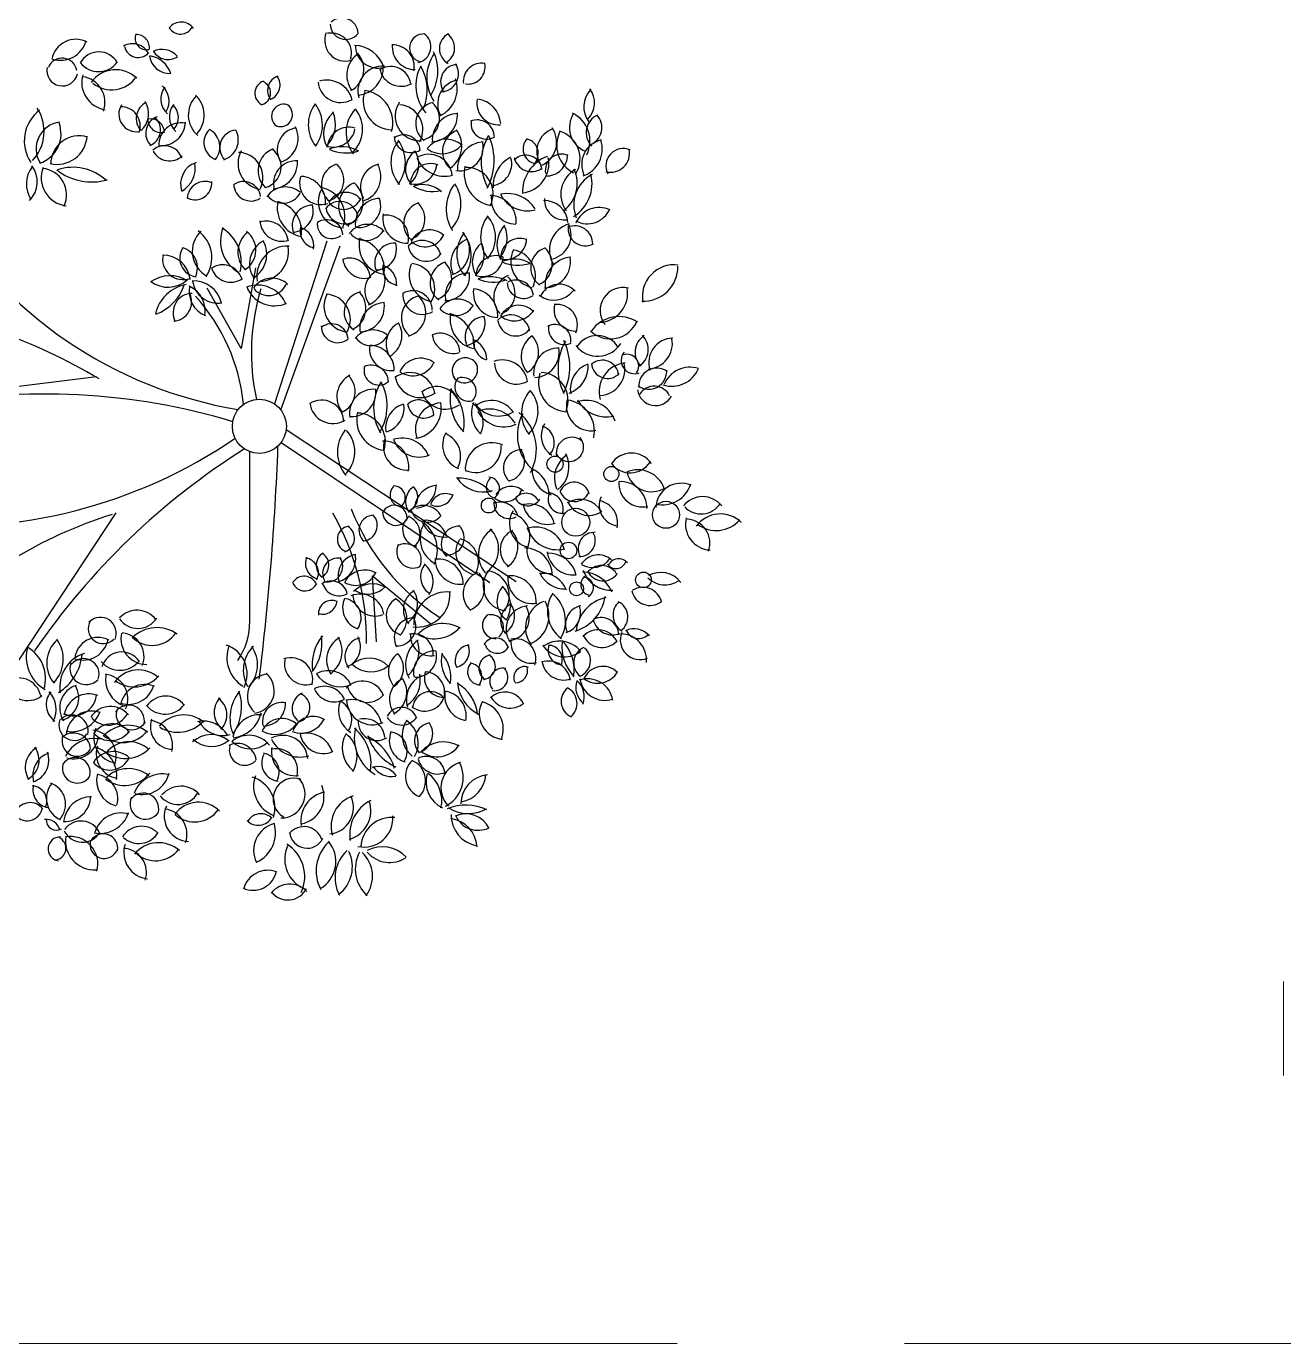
# Model space of a CAD drawing. Header units: inches. Extents: x 13 to 261, y -112 to -47.
# Drawn here: x 17.67 to 22.65, y -63.63 to -58.41 of the extents above; entities that cross this region are included whole.
import ezdxf

# ---------------------------------------------------------------- set-up
doc = ezdxf.new("R2010")
doc.units = ezdxf.units.IN
doc.header["$MEASUREMENT"] = 0
doc.linetypes.add('ACAD_ISO02W100', pattern=[15, 12, -3])
doc.layers.add('POY. LOSA', color=212, linetype='ACAD_ISO02W100', lineweight=13)
doc.layers.add('SIMBOLOGIA', color=10, linetype='Continuous', lineweight=18)

msp = doc.modelspace()

# ---------------------------------------------------------------- linework, layer by layer
for p, q in [((18.8646, -59.2629), (18.6571, -59.9069)), ((18.6827, -59.9311), (18.9175, -59.2815)), ((18.5813, -59.3689), (18.5252, -59.6881)), ((18.5252, -59.6881), (18.3899, -59.4495)), ((17.2549, -59.8857), (17.952, -59.7981)), ((19.6134, -60.6117), (18.7035, -60.0099)), ((18.6829, -60.0601), (19.51, -60.6143)), ((18.0285, -60.3386), (17.6418, -60.9236)), ((19.0612, -60.8482), (19.0446, -60.5875)), ((19.0446, -60.5875), (19.2763, -60.7774))]:
    msp.add_line(p, q)
for centre, radius in [((18.5973, -59.9957), 0.1071), ((19.7677, -60.1456), 0.032), ((19.9905, -60.1846), 0.0298), ((19.5054, -60.3092), 0.0294), ((19.8494, -60.3754), 0.0553), ((20.207, -60.346), 0.0535), ((19.8208, -60.4871), 0.0327), ((20.1177, -60.6038), 0.031), ((19.8527, -60.6391), 0.0278)]:
    msp.add_circle(centre, radius)
for centre, radius, start, end in [((18.2876, -58.4566), 0.061, 36.1413, 140.7996), ((18.9244, -58.4428), 0.0636, 3.5274, 133.1826), ((18.1497, -58.4604), 0.0446, 156.469, 283.2549), ((18.1092, -58.4973), 0.0527, 350.8782, 91.1917), ((18.2851, -58.3915), 0.052, 210.6555, 332.4807), ((18.9378, -58.4682), 0.082, 158.0733, 286.3724), ((18.8818, -58.5188), 0.08, 342.4573, 100.2657), ((18.9396, -58.4022), 0.0621, 181.189, 321.3336), ((19.248, -58.4984), 0.0559, 86.4378, 252.647), ((19.2126, -58.4938), 0.0635, 282.5158, 54.9114), ((19.3757, -58.5007), 0.0661, 117.2372, 242.4026), ((19.3033, -58.4975), 0.0668, 298.2256, 55.38), ((17.8706, -58.5602), 0.0964, 62.4294, 169.2823), ((17.8102, -58.4423), 0.1044, 252.4941, 344.3258), ((18.0956, -58.5516), 0.0704, 26.8719, 120.4867), ((18.1176, -58.4799), 0.056, 192.9724, 318.9968), ((18.2124, -58.5831), 0.0793, 41.3431, 116.5795), ((18.9694, -58.6162), 0.1281, 18.2633, 88.3325), ((19.067, -58.4882), 0.0898, 178.8752, 284.0254), ((19.1242, -58.5716), 0.0859, 348.2465, 92.1698), ((19.2132, -58.4939), 0.09, 173.142, 270.5826), ((17.8165, -58.5974), 0.059, 9.3444, 157.5355), ((17.9618, -58.598), 0.0842, 29.5018, 151.1846), ((17.9605, -58.5009), 0.091, 218.2394, 323.7561), ((18.2428, -58.5175), 0.0819, 188.8456, 271.9532), ((18.1496, -58.6308), 0.102, 18.0161, 82.0182), ((18.2356, -58.4763), 0.0676, 210.9884, 303.7095), ((19.0433, -58.6058), 0.1004, 122.1407, 216.8539), ((18.9159, -58.5826), 0.0946, 297.624, 42.9504), ((19.4283, -58.6153), 0.1684, 145.1643, 213.744), ((19.123, -58.589), 0.1807, 326.7996, 24.8739), ((17.817, -58.5875), 0.061, 168.6366, 347.9297), ((18.0042, -58.6334), 0.1104, 164.598, 260.8958), ((18.0285, -58.7045), 0.1202, 46.0708, 144.4397), ((19.0861, -58.6687), 0.0991, 86.1404, 195.6527), ((18.9794, -58.5771), 0.1081, 274.5739, 4.0148), ((19.1581, -58.5637), 0.0862, 191.1066, 300.0756), ((19.1175, -58.6506), 0.0793, 9.1421, 119.8127), ((19.3846, -58.6479), 0.1678, 152.2161, 219.7631), ((19.0659, -58.6657), 0.1954, 338.3493, 29.44), ((19.3843, -58.6325), 0.0697, 94.7092, 216.0033), ((19.3141, -58.6001), 0.0716, 272.9345, 33.5937), ((19.4757, -58.6299), 0.0713, 78.6134, 187.5201), ((19.4232, -58.5731), 0.0679, 261.2509, 12.0523), ((17.8839, -58.7131), 0.1021, 339.824, 82.0774), ((18.0123, -58.5473), 0.1168, 230.5239, 326.7536), ((18.2841, -58.7), 0.0772, 142.3248, 229.0631), ((18.1597, -58.7083), 0.0799, 329.1377, 48.5897), ((18.6301, -58.6774), 0.0509, 109.5309, 241.4282), ((18.5928, -58.6762), 0.0487, 287.5735, 69.176), ((18.6882, -58.6659), 0.0588, 107.6026, 220.0999), ((18.6191, -58.6451), 0.0602, 292.3819, 35.4776), ((18.9189, -58.6242), 0.0899, 185.7038, 298.9736), ((18.8635, -58.7288), 0.1037, 13.2827, 106.1842), ((19.3998, -58.7198), 0.0969, 104.416, 209.3602), ((19.2636, -58.6594), 0.117, 294.9141, 19.8317), ((19.831, -58.7157), 0.0929, 315.9846, 36.8916), ((18.067, -58.7576), 0.0916, 312.9061, 31.7303), ((18.4228, -58.7634), 0.1069, 134.8464, 229.6297), ((18.269, -58.7643), 0.1097, 318.2732, 46.4166), ((19.1227, -58.7073), 0.1146, 161.0223, 269.6067), ((18.9968, -58.7943), 0.1286, 344.4921, 82.3791), ((19.232, -58.7679), 0.0974, 145.27, 274.0231), ((19.5434, -58.7171), 0.0853, 169.5046, 275.7362), ((19.4495, -58.8036), 0.1031, 3.3647, 83.2177), ((19.9822, -58.7314), 0.1006, 136.787, 216.1605), ((17.8195, -58.866), 0.1529, 127.1382, 213.993), ((17.5754, -58.828), 0.1696, 317.0048, 32.6178), ((18.1101, -58.7604), 0.0693, 147.4108, 279.9701), ((18.0503, -58.8066), 0.0751, 339.6164, 92.5037), ((18.1798, -58.777), 0.0702, 115.6199, 222.927), ((18.3177, -58.7707), 0.0771, 140.1409, 228.1827), ((18.2068, -58.7733), 0.0698, 318.6683, 46.4411), ((18.6932, -58.7687), 0.048, 61.0123, 235.0803), ((18.6809, -58.7618), 0.0476, 250.1655, 52.9637), ((18.9278, -58.802), 0.137, 143.1668, 218.1473), ((18.7081, -58.8038), 0.1387, 323.2478, 37.6008), ((18.961, -58.8379), 0.1099, 131.3533, 209.0639), ((18.778, -58.8008), 0.1205, 315.03, 24.552), ((19.0776, -58.833), 0.1373, 137.4864, 218.0551), ((18.879, -58.8193), 0.127, 311.7198, 39.2637), ((19.1464, -58.821), 0.0981, 330.4309, 85.8902), ((19.3011, -58.7971), 0.0849, 100.4863, 232.7247), ((19.2247, -58.7783), 0.0856, 287.2458, 47.5237), ((19.273, -58.7617), 0.1086, 273.1622, 3.8465), ((19.3861, -58.8617), 0.1043, 91.7567, 183.7904), ((19.9265, -58.8128), 0.1019, 146.8994, 247.9052), ((19.784, -58.8665), 0.122, 333.6557, 64.5826), ((19.9674, -58.8337), 0.0767, 114.0369, 223.5095), ((19.8807, -58.8131), 0.0726, 290.6058, 44.0889), ((17.8202, -58.8973), 0.1067, 97.7672, 211.5276), ((17.6891, -58.8377), 0.123, 288.6913, 20.4286), ((18.2171, -58.8355), 0.0699, 110.972, 224.9135), ((18.2093, -58.7793), 0.0539, 176.0398, 283.2904), ((18.1655, -58.8347), 0.056, 7.9646, 98.6313), ((18.1406, -58.822), 0.0656, 290.3741, 47.8489), ((18.2871, -58.8823), 0.088, 78.4052, 182.5346), ((18.2091, -58.7891), 0.0952, 268.004, 358.114), ((18.7545, -58.9008), 0.0868, 97.6865, 214.8458), ((18.652, -58.8559), 0.0985, 287.4958, 27.9711), ((18.9506, -58.8966), 0.0847, 72.6951, 173.0341), ((19.4582, -58.8522), 0.0694, 359.593, 111.5841), ((19.4964, -58.7981), 0.0611, 170.7243, 298.2752), ((19.6728, -58.8709), 0.1011, 295.6502, 34.4069), ((17.7963, -58.8402), 0.119, 256.7536, 356.602), ((17.8834, -58.958), 0.112, 72.7436, 180.3623), ((18.4489, -58.8725), 0.0713, 131.9928, 249.1324), ((18.3634, -58.89), 0.0777, 319.063, 62.0622), ((18.5112, -58.8933), 0.0707, 96.1195, 222.5827), ((18.4318, -58.8624), 0.082, 287.0681, 28.782), ((18.8901, -58.8036), 0.0868, 255.4986, 349.8199), ((19.2518, -58.95), 0.1338, 140.9193, 221.4775), ((19.1978, -58.845), 0.0676, 183.5626, 302.7028), ((19.1684, -58.9075), 0.0653, 2.9178, 123.8755), ((19.0238, -58.9506), 0.1512, 324.4408, 35.5814), ((19.3362, -58.9515), 0.0922, 46.7937, 143.529), ((19.411, -58.9082), 0.0889, 109.9653, 226.4514), ((19.2926, -58.8862), 0.106, 304.7844, 37.3129), ((19.6769, -58.9501), 0.2018, 148.6322, 209.7893), ((19.2976, -58.9436), 0.2291, 331.4877, 24.3363), ((19.7001, -58.8976), 0.0591, 136.2408, 260.673), ((19.6417, -58.9156), 0.0595, 321.0246, 73.2835), ((19.788, -58.9072), 0.0928, 107.4388, 214.9889), ((19.897, -58.8831), 0.1229, 153.2942, 242.9286), ((19.7529, -58.9363), 0.1137, 329.3253, 72.4601), ((19.9729, -58.9594), 0.0998, 102.0648, 206.291), ((19.8425, -58.898), 0.1123, 288.8572, 18.5699), ((18.2224, -58.9557), 0.0707, 18.0034, 130.9659), ((18.2415, -58.8718), 0.0734, 207.89, 312.7599), ((18.6162, -58.9554), 0.1035, 151.3267, 261.3076), ((18.5109, -59.0115), 0.1003, 334.7073, 87.7262), ((18.6832, -58.9839), 0.0914, 109.7411, 227.8481), ((18.5985, -58.9685), 0.0849, 285.7999, 54.5556), ((18.9243, -59.0231), 0.1341, 60.3008, 112.0213), ((18.9409, -58.7443), 0.1693, 247.0811, 285.9701), ((19.2635, -58.9792), 0.0878, 124.2551, 223.5034), ((19.1235, -58.9579), 0.1048, 310.4717, 29.3196), ((19.2678, -59.0125), 0.0934, 5.9798, 119.2654), ((19.3214, -58.8147), 0.1021, 234.5114, 318.4863), ((19.3903, -58.891), 0.0933, 260.7819, 11.574), ((19.4903, -58.9791), 0.1094, 94.0593, 182.8527), ((19.7935, -58.983), 0.0645, 66.3584, 190.7489), ((19.7322, -58.9195), 0.0855, 268.1515, 359.8351), ((20.0375, -58.9649), 0.0686, 66.7824, 207.2143), ((19.987, -58.9146), 0.0756, 256.1777, 11.7352), ((17.7908, -59.0367), 0.1158, 143.9488, 211.9392), ((17.6157, -59.0279), 0.1027, 314.1422, 37.9823), ((17.8448, -59.0122), 0.1111, 158.1517, 263.6957), ((17.8591, -59.1646), 0.1941, 47.3176, 108.3125), ((18.3772, -59.0378), 0.0919, 109.4083, 197.516), ((18.2354, -58.972), 0.1083, 300.4458, 9.8712), ((18.6438, -58.9513), 0.1044, 274.0894, 5.2467), ((18.742, -59.0336), 0.0886, 84.8159, 197.9416), ((18.9266, -59.0388), 0.0839, 107.3383, 232.6462), ((18.8463, -59.0221), 0.0853, 286.5985, 48.1661), ((19.0892, -59.0478), 0.0917, 103.0679, 209.6603), ((18.9776, -59.0077), 0.1008, 287.466, 28.4829), ((19.2135, -58.951), 0.0865, 254.3703, 354.5929), ((19.2759, -59.0368), 0.0808, 68.5357, 180.8504), ((19.3302, -58.8862), 0.1196, 203.3024, 285.2577), ((19.5362, -58.995), 0.1284, 166.904, 260.4566), ((19.4186, -59.0749), 0.1038, 333.6168, 94.27), ((19.5089, -58.9567), 0.0873, 277.5956, 15.1078), ((19.6502, -59.0444), 0.1277, 117.3405, 183.2729), ((19.6748, -58.917), 0.0705, 192.4183, 303.9002), ((19.6522, -58.9865), 0.064, 6.2156, 135.8194), ((19.6262, -58.9557), 0.1169, 276.0488, 11.6433), ((19.7904, -59.0691), 0.1516, 110.7401, 181.9111), ((17.7296, -59.0791), 0.1044, 334.6215, 84.6234), ((17.935, -58.7998), 0.2287, 232.3049, 285.5468), ((18.841, -59.0336), 0.0846, 161.8968, 288.9219), ((18.7561, -59.1095), 0.1034, 354.2646, 86.67), ((19.903, -59.0775), 0.1126, 118.961, 215.4766), ((19.7181, -59.0333), 0.1372, 308.3342, 23.7444), ((19.7626, -59.0357), 0.1515, 301.282, 14.3097), ((19.9776, -59.1194), 0.136, 117.8002, 201.8064), ((18.3815, -59.0957), 0.0695, 66.6933, 178.1402), ((18.3421, -59.0327), 0.0665, 245.4418, 4.7126), ((18.5632, -59.0365), 0.0676, 180.3713, 303.1007), ((18.5346, -59.0952), 0.0683, 8.0847, 123.7542), ((18.7003, -59.1371), 0.0888, 48.2384, 145.6688), ((18.6911, -59.0334), 0.0788, 218.7032, 329.5068), ((18.9339, -59.1069), 0.1034, 150.1457, 267.0933), ((18.8203, -59.1647), 0.1158, 337.1738, 79.1873), ((18.9395, -59.1451), 0.0755, 37.9453, 153.709), ((19.0097, -59.1236), 0.0988, 111.6895, 233.4402), ((18.9091, -59.1081), 0.0986, 293.6268, 49.2684), ((19.2814, -58.9197), 0.1464, 239.0034, 283.5695), ((19.244, -59.1493), 0.1103, 48.1441, 108.4044), ((19.5016, -59.1348), 0.1645, 145.0266, 211.5687), ((19.2472, -59.1158), 0.148, 318.5688, 32.8773), ((19.657, -59.0266), 0.1164, 205.5085, 285.7306), ((19.5803, -59.2016), 0.1272, 31.369, 102.4603), ((18.786, -58.2657), 1.6857, 210.3887, 260.6902), ((18.7824, -59.1311), 0.1146, 167.121, 259.9162), ((18.6415, -59.2262), 0.1231, 351.4132, 76.612), ((18.808, -59.2008), 0.0808, 89.729, 202.2186), ((18.7261, -59.1423), 0.0846, 273.7635, 16.3262), ((18.9168, -59.1757), 0.0705, 12.1432, 144.9232), ((18.9304, -59.0601), 0.0768, 221.9959, 334.6411), ((19.077, -59.1934), 0.1, 92.3482, 187.3397), ((18.9922, -59.1233), 0.0854, 261.0081, 20.8792), ((19.2547, -59.193), 0.0862, 108.0827, 226.4622), ((19.1664, -59.1752), 0.0863, 290.2434, 48.9666), ((19.5093, -59.1868), 0.1049, 356.2296, 89.0783), ((19.6147, -59.0961), 0.0994, 171.3124, 268.7826), ((19.7268, -59.1938), 0.0914, 3.052, 92.8026), ((19.8053, -59.0992), 0.0797, 176.3567, 279.12), ((19.9417, -59.2282), 0.0987, 64.1103, 158.534), ((18.8629, -59.2433), 0.0653, 5.0606, 123.4832), ((18.9354, -59.1191), 0.0755, 190.1914, 310.798), ((19.1834, -59.1736), 0.0977, 168.9294, 271.7451), ((19.0975, -59.2501), 0.0902, 345.7961, 96.8259), ((19.6128, -59.2468), 0.1397, 143.0555, 218.0137), ((19.4044, -59.2476), 0.1277, 320.4939, 41.903), ((19.8956, -59.0968), 0.0972, 242.0609, 335.9841), ((18.443, -59.3034), 0.1114, 134.2023, 240.9079), ((18.2775, -59.3283), 0.1315, 325.5424, 53.5835), ((18.5869, -59.2624), 0.1436, 158.5205, 239.6702), ((18.3696, -59.3452), 0.156, 345.3489, 59.2238), ((18.6106, -59.3067), 0.0985, 126.4505, 226.5185), ((18.4925, -59.298), 0.091, 303.1156, 53.3075), ((18.6229, -59.2722), 0.0889, 8.2269, 106.062), ((18.6851, -59.1771), 0.0861, 183.1685, 289.5029), ((18.8241, -59.224), 0.0656, 159.7844, 260.26), ((18.7355, -59.2818), 0.077, 350.4321, 71.1351), ((18.8837, -59.1953), 0.0576, 172.0557, 308.4187), ((19.0255, -59.2859), 0.0897, 42.7801, 143.9957), ((19.0183, -59.1795), 0.0809, 221.5493, 328.0614), ((19.2709, -59.2994), 0.0812, 46.4234, 153.0099), ((19.5129, -59.3139), 0.134, 141.3419, 219.6544), ((19.2951, -59.3189), 0.1407, 324.6868, 40.3271), ((19.6557, -59.2779), 0.1179, 138.4194, 207.0068), ((19.4629, -59.2506), 0.1153, 317.3896, 24.4345), ((19.8536, -59.2984), 0.1083, 106.1443, 212.8161), ((19.7337, -59.2382), 0.0975, 284.1143, 24.5221), ((19.8453, -59.2738), 0.0716, 359.1242, 112.7246), ((19.8872, -59.2133), 0.0679, 171.0971, 298.5951), ((18.6596, -59.3522), 0.1014, 116.9344, 215.3576), ((18.5167, -59.3147), 0.1097, 300.6379, 28.7701), ((18.706, -59.4017), 0.1188, 85.8185, 189.4713), ((18.5921, -59.3023), 0.1209, 273.1272, 8.1318), ((18.9687, -59.3749), 0.1235, 349.3675, 79.9035), ((19.1079, -59.279), 0.1163, 165.2561, 263.7858), ((19.1327, -59.3494), 0.079, 87.24, 201.3795), ((19.0591, -59.2956), 0.081, 269.8961, 19.694), ((19.2577, -59.271), 0.0716, 188.048, 326.0958), ((19.2415, -59.3365), 0.0768, 15.4446, 134.4948), ((19.253, -59.2033), 0.0821, 227.8752, 332.9552), ((19.4591, -59.3518), 0.1041, 111.1968, 203.9627), ((19.3263, -59.2984), 0.1031, 290.0985, 24.8524), ((19.538, -59.3458), 0.0978, 128.3368, 211.009), ((19.3697, -59.3171), 0.1169, 314.5014, 23.7745), ((19.5708, -59.2509), 0.0843, 255.1501, 357.1344), ((19.6299, -59.3292), 0.0775, 70.9812, 183.2496), ((18.2173, -59.4244), 0.1058, 5.4256, 91.8286), ((18.2947, -59.3345), 0.0805, 167.3086, 291.5999), ((18.3578, -59.3294), 0.0759, 146.6311, 261.6799), ((18.2691, -59.3687), 0.0831, 334.8461, 72.6627), ((18.9539, -59.4123), 0.0822, 5.7315, 109.8152), ((19.0135, -59.3234), 0.0866, 187.5569, 287.7632), ((19.5346, -59.3992), 0.0794, 69.3536, 178.8755), ((19.4794, -59.3192), 0.0835, 253.3042, 355.5556), ((19.6077, -59.4607), 0.1266, 60.1991, 112.6861), ((19.6979, -59.3428), 0.1055, 154.5099, 258.7999), ((19.5844, -59.4008), 0.1055, 336.2186, 80.5451), ((19.7551, -59.3688), 0.0838, 108.6417, 234.6191), ((19.6691, -59.3543), 0.0872, 293.3541, 47.2243), ((19.7264, -59.3448), 0.1024, 269.5723, 9.903), ((19.8371, -59.4356), 0.109, 93.5321, 191.6181), ((18.4839, -59.3462), 0.0795, 194.9549, 306.0346), ((18.4522, -59.4353), 0.0791, 17.8697, 124.3204), ((19.1026, -59.4591), 0.088, 104.5901, 219.2239), ((18.9888, -59.4167), 0.1059, 292.1395, 23.3275), ((19.1507, -59.3721), 0.0649, 165.1836, 263.3061), ((19.0644, -59.4322), 0.0763, 354.5612, 73.4953), ((19.2961, -59.3959), 0.1064, 156.8361, 261.2662), ((19.1911, -59.4514), 0.1004, 329.5699, 84.7609), ((19.3571, -59.4274), 0.0844, 106.188, 233.7933), ((19.2702, -59.4104), 0.0884, 292.6547, 48.099), ((19.3299, -59.3987), 0.0997, 271.1758, 5.3516), ((19.4227, -59.4796), 0.0899, 85.3178, 194.3165), ((19.6212, -59.182), 0.1756, 249.3515, 285.309), ((20.1158, -59.3624), 0.1384, 268.1564, 0.1144), ((20.239, -59.4822), 0.126, 82.7119, 190.3286), ((18.2432, -59.5293), 0.1298, 57.4765, 126.0587), ((18.2358, -59.3334), 0.1119, 232.8046, 311.6383), ((18.3347, -59.5841), 0.1523, 100.1347, 167.3648), ((18.1174, -59.3712), 0.1942, 291.2715, 341.252), ((18.4222, -59.4614), 0.1033, 168.6878, 248.0661), ((18.2749, -59.5399), 0.1081, 350.1435, 65.7292), ((18.3372, -59.5329), 0.1126, 12.8214, 92.8867), ((18.4326, -59.4079), 0.1003, 187.4794, 279.563), ((18.5907, -59.5578), 0.121, 21.3633, 111.3955), ((18.6478, -59.4997), 0.0902, 46.0401, 144.602), ((18.6338, -59.4006), 0.0775, 220.2339, 335.7081), ((19.5219, -59.2857), 0.1396, 244.6383, 291.301), ((19.511, -59.5536), 0.1496, 63.3882, 108.4325), ((19.6193, -59.4858), 0.0945, 113.6426, 221.6303), ((19.52, -59.469), 0.0892, 293.413, 47.3407), ((19.6433, -59.4236), 0.0658, 183.7676, 304.3476), ((19.6132, -59.486), 0.0692, 8.2451, 118.304), ((19.7851, -59.5157), 0.0826, 41.6011, 155.0358), ((18.3317, -59.5454), 0.076, 90.7927, 207.3547), ((18.2521, -59.5029), 0.077, 274.8075, 24.6621), ((17.7827, -59.9862), 0.7559, 5.8795, 42.0297), ((18.6567, -59.4019), 0.117, 200.3749, 294.0243), ((19.4257, -59.7035), 0.8603, 162.989, 192.4996), ((18.9544, -59.5209), 0.1015, 150.9837, 265.3657), ((18.8575, -59.5727), 0.0998, 330.7345, 87.4892), ((19.0148, -59.5437), 0.0821, 101.9019, 239.0196), ((18.9273, -59.5289), 0.0919, 295.8527, 44.1318), ((19.2506, -59.5679), 0.0914, 104.1866, 228.6667), ((19.2427, -59.4752), 0.0776, 174.3138, 302.0024), ((19.2051, -59.5353), 0.0763, 359.7006, 120.967), ((19.1606, -59.5472), 0.0951, 286.3073, 46.139), ((19.3822, -59.5755), 0.0835, 43.3133, 147.8016), ((19.5423, -59.4668), 0.0983, 172.3761, 269.0239), ((19.4364, -59.5557), 0.1041, 354.3726, 85), ((19.7632, -59.3981), 0.098, 233.5143, 321.8196), ((19.9385, -59.4681), 0.1167, 273.1253, 9.2032), ((20.0369, -59.5372), 0.0909, 76.3854, 217.628), ((16.8493, -61.6675), 2.1672, 59.0723, 82.766), ((19.0969, -59.6086), 0.1024, 92.4759, 186.4587), ((18.9913, -59.5216), 0.1008, 272.8664, 7.2823), ((19.373, -59.4752), 0.0821, 223.3475, 328.3979), ((19.6234, -59.597), 0.0804, 42.5412, 152.7142), ((19.6072, -59.4888), 0.0896, 232.6306, 328.1246), ((19.8497, -59.5328), 0.0861, 168.168, 269.9038), ((19.7746, -59.5947), 0.0817, 338.1702, 97.7648), ((18.9072, -59.5998), 0.0649, 178.3658, 308.0585), ((18.883, -59.6562), 0.0661, 4.16, 127.0167), ((19.1921, -59.6693), 0.0932, 118.428, 214.5123), ((19.0684, -59.6362), 0.0934, 299.5907, 32.0945), ((19.3127, -59.68), 0.136, 357.1185, 73.8219), ((19.4693, -59.5737), 0.1168, 168.4911, 258.282), ((19.4944, -59.6433), 0.0829, 94.5307, 200.4216), ((19.4005, -59.5868), 0.0901, 278.6376, 15.2221), ((19.5928, -59.6301), 0.0754, 9.8527, 134.5364), ((19.6117, -59.5674), 0.0708, 188.3737, 321.3763), ((19.7673, -59.6556), 0.0629, 352.6773, 118.4101), ((19.8053, -59.6088), 0.0635, 168.6598, 294.5994), ((19.9867, -59.5355), 0.1141, 226.1384, 337.1251), ((20.0212, -59.6965), 0.1349, 56.5311, 144.8417), ((19.0463, -59.7048), 0.0905, 48.6991, 140.9543), ((19.0387, -59.6044), 0.0723, 215.5105, 336.0494), ((19.3649, -59.6232), 0.0839, 186.9514, 286.6728), ((19.3132, -59.7055), 0.078, 3.3831, 113.7849), ((19.7318, -59.7188), 0.098, 123.8218, 219.9171), ((19.6084, -59.7028), 0.0943, 301.4518, 43.8262), ((19.935, -59.7328), 0.0963, 30.9292, 147.1275), ((20.1606, -59.7019), 0.0764, 121.5661, 227.0178), ((20.0603, -59.6919), 0.0763, 300.4813, 46.6888), ((20.1289, -59.6666), 0.1031, 274.3712, 9.834), ((20.2341, -59.7426), 0.0955, 90.4658, 198.65), ((19.1199, -59.6883), 0.0868, 171.9973, 277.2859), ((19.034, -59.7722), 0.0967, 359.5637, 90.1119), ((19.4113, -59.7327), 0.0863, 1.0868, 68.6478), ((19.5235, -59.6579), 0.0802, 175.9919, 249.5025), ((19.7804, -59.7836), 0.0976, 87.9768, 187.9214), ((19.6822, -59.701), 0.102, 273.1593, 8.8347), ((19.9956, -59.7675), 0.2163, 149.849, 206.8858), ((19.5914, -59.7602), 0.2347, 334.7077, 26.1742), ((19.936, -59.6094), 0.1088, 218.0195, 327.5867), ((20.0822, -59.7346), 0.0529, 141.739, 291.1112), ((19.0393, -59.8232), 0.0694, 3.0322, 114.2591), ((19.2355, -59.8165), 0.0903, 52.6433, 155.6152), ((19.205, -59.7041), 0.0918, 235.7894, 335.1882), ((19.4124, -59.7761), 0.0517, 25.5646, 213.555), ((19.4093, -59.7718), 0.052, 212.3128, 23.7165), ((19.5599, -59.8327), 0.0997, 8.724, 110.0005), ((19.6156, -59.7407), 0.0881, 183.5945, 300.235), ((19.7874, -59.7581), 0.1116, 288.5528, 4.5355), ((19.9339, -59.8488), 0.1059, 110.3399, 190.2429), ((19.9754, -59.7434), 0.0631, 183.548, 317.1806), ((19.9552, -59.7984), 0.0645, 4.9262, 129.4797), ((20.056, -59.859), 0.1144, 95.3116, 195.6615), ((19.9391, -59.7696), 0.1048, 274.1726, 14.8437), ((20.0525, -59.7572), 0.0464, 324.6859, 108.6548), ((18.999, -59.8786), 0.0951, 116.998, 220.48), ((18.8868, -59.8586), 0.0897, 295.2528, 44.735), ((19.0706, -59.7732), 0.0592, 164.243, 309.7549), ((19.1935, -59.8831), 0.1, 11.776, 126.8744), ((19.2344, -59.7806), 0.1017, 191.7161, 305.7931), ((19.4274, -59.8397), 0.0564, 139.7758, 283.1175), ((19.4, -59.8577), 0.0553, 316.946, 107.8448), ((19.8176, -59.8224), 0.1159, 161.1784, 270.2401), ((19.7089, -59.8932), 0.1104, 337.955, 88.2694), ((20.1387, -59.7781), 0.071, 233.2618, 4.1918), ((20.1699, -59.8364), 0.0712, 53.8635, 184.876), ((20.2301, -59.723), 0.1142, 251.8213, 337.3582), ((20.3016, -59.8721), 0.1105, 72.0866, 158.0846), ((19.0492, -59.9441), 0.0953, 83.8034, 189.7253), ((18.9643, -59.862), 0.0944, 267.1208, 7.561), ((19.2428, -59.9233), 0.1933, 148.2293, 210.6166), ((18.9033, -59.9158), 0.1997, 328.9299, 28.9454), ((19.3334, -59.8311), 0.0968, 195.223, 305.1677), ((19.2993, -59.9327), 0.0941, 17.4022, 128.1755), ((19.5397, -59.8859), 0.1879, 167.7331, 224.2852), ((19.221, -59.9793), 0.1869, 348.5677, 44.684), ((19.7671, -59.9434), 0.1324, 137.5083, 219.7017), ((19.5732, -59.9369), 0.1271, 315.6485, 40.7717), ((20.1653, -59.8414), 0.0721, 187.6581, 332.0843), ((20.1602, -59.9052), 0.0682, 26.5083, 147.493), ((17.7527, -62.424), 2.5559, 73.1827, 101.0776), ((18.8433, -59.9792), 0.0873, 1.1471, 122.429), ((18.8886, -59.8922), 0.0923, 187.2577, 301.4733), ((19.1931, -60.0009), 0.0963, 105.5558, 189.6124), ((19.0701, -59.9231), 0.0999, 287.8599, 7.845), ((19.2484, -59.8984), 0.065, 187.8311, 307.6753), ((19.2269, -59.9517), 0.0606, 0.9152, 133.7585), ((19.32, -60.0084), 0.1051, 92.661, 199.36), ((19.1979, -59.9253), 0.1192, 278.3059, 10.6181), ((19.5461, -59.9433), 0.1096, 157.9256, 228.112), ((19.3917, -59.9822), 0.0915, 331.6016, 57.4651), ((19.5443, -59.8437), 0.1114, 213.4738, 302.7733), ((19.5161, -59.997), 0.1036, 33.4114, 126.1392), ((19.9107, -59.9151), 0.0982, 165.2452, 280.8113), ((19.7997, -60.0146), 0.124, 347.694, 82.4757), ((19.8902, -60.0151), 0.1219, 19.0465, 106.9649), ((19.9714, -59.8275), 0.1315, 209.3591, 282.9908), ((19.1041, -59.9695), 0.1218, 165.8084, 263.7047), ((18.9817, -60.0573), 0.1143, 342.6836, 88.3907), ((19.5084, -60.0467), 0.1195, 32.1427, 112.6494), ((19.565, -59.8803), 0.1175, 209.3844, 294.3465), ((19.8028, -60.0312), 0.1843, 152.3561, 228.9521), ((19.5051, -60.0873), 0.1886, 331.2159, 50.5889), ((19.0503, -60.0982), 0.144, 141.9575, 219.5008), ((18.8513, -60.0964), 0.124, 312.3624, 42.9865), ((19.804, -60.0328), 0.0912, 149.4649, 237.0435), ((19.6959, -60.0609), 0.0688, 315.479, 71.8146), ((17.3724, -58.3911), 2.0009, 264.2549, 304.3429), ((19.0889, -60.1542), 0.0998, 348.7058, 92.2133), ((19.1804, -60.0764), 0.0924, 162.4743, 276.4571), ((19.1629, -60.154), 0.1117, 22.8087, 108.8949), ((19.2285, -60.0097), 0.1075, 201.4164, 293.3583), ((19.4234, -60.0697), 0.1007, 151.7253, 248.1106), ((19.2972, -60.1141), 0.0965, 330.1451, 66.2369), ((19.517, -60.1654), 0.1047, 65.4039, 184.3961), ((19.8344, -60.1009), 0.0618, 53.2187, 191.0606), ((19.8231, -60.0774), 0.0576, 208.7195, 41.0805), ((20.0678, -62.5083), 2.8656, 122.2619, 145.4796), ((-123.2458, -60.4746), 141.8058, 359.881826, 0.152975), ((7.9807, -59.6798), 10.6975, 352.93227, 357.87062), ((19.4538, -60.0777), 0.1008, 246.5105, 3.7517), ((19.6344, -60.1599), 0.0711, 87.9021, 229.1162), ((19.5684, -60.1343), 0.0788, 285.0729, 36.0171), ((19.8778, -60.2018), 0.1127, 124.6816, 201.7568), ((19.7117, -60.157), 0.1112, 305.92, 27.9527), ((20.0703, -60.1977), 0.0961, 35.0059, 145.8364), ((19.7821, -60.1649), 0.106, 178.5074, 253.7444), ((19.6263, -60.2711), 0.1183, 1.9911, 64.4245), ((20.0653, -60.0872), 0.0928, 216.3872, 327.4319), ((20.0959, -60.2773), 0.1096, 18.8098, 114.3601), ((19.3869, -60.3748), 0.1741, 42.8275, 92.9056), ((19.4831, -60.1314), 0.1242, 212.6525, 287.3082), ((19.539, -60.2371), 0.044, 127.4653, 260.4726), ((19.5028, -60.2413), 0.0445, 302.5089, 87.0367), ((19.8433, -60.2781), 0.0613, 13.4002, 157.2297), ((20.1137, -60.2212), 0.0938, 176.1417, 282.9373), ((20.027, -60.3188), 0.1042, 358.8125, 93.839), ((20.15, -60.1541), 0.1006, 194.171, 301.4433), ((20.1926, -60.1885), 0.1178, 257.0821, 342.7736), ((20.2662, -60.3207), 0.0995, 66.3845, 178.0983), ((19.1608, -60.2675), 0.0463, 129.8928, 267.9042), ((19.1283, -60.2781), 0.0466, 307.7271, 89.6902), ((19.2474, -60.2939), 0.0715, 125.2061, 217.378), ((19.1654, -60.2767), 0.059, 292.6138, 46.5963), ((19.3103, -60.3288), 0.1004, 96.4083, 171.1687), ((19.211, -60.234), 0.0859, 275.5454, 3.5754), ((19.3348, -60.326), 0.0639, 65.0215, 161.56), ((19.3016, -60.2468), 0.065, 245.1406, 344.9172), ((19.5701, -60.2253), 0.0689, 234.6312, 344.0059), ((19.5937, -60.3054), 0.072, 47.5443, 146.6001), ((19.653, -60.3156), 0.055, 23.2841, 142.2323), ((19.7959, -60.2842), 0.0558, 149.7626, 279.1654), ((19.7372, -60.3223), 0.0628, 340.8442, 79.0114), ((19.8453, -60.2313), 0.0621, 201.6948, 335.7426), ((20.0236, -60.3087), 0.0811, 155.7067, 265.0038), ((20.3517, -60.3713), 0.0972, 38.6377, 141.562), ((19.7974, -59.9979), 0.8972, 201.1943, 237.0821), ((19.1309, -60.3594), 0.0511, 350.8445, 154.641), ((19.2465, -60.3881), 0.0792, 26.7529, 131.3816), ((19.5497, -60.3692), 0.0734, 15.0637, 111.6193), ((19.5865, -60.2998), 0.0611, 174.7511, 296.6676), ((19.6599, -60.2533), 0.0571, 207.4266, 326.9367), ((19.6667, -60.4033), 0.1003, 13.1298, 107.5009), ((19.738, -60.2849), 0.099, 190.5765, 287.7439), ((19.8659, -60.3866), 0.1015, 30.4018, 119.641), ((19.9017, -60.2577), 0.0907, 203.0014, 303.9636), ((19.926, -60.3778), 0.0893, 346.9915, 78.3872), ((20.3455, -60.2527), 0.0897, 223.8193, 327.7803), ((18.5434, -62.0371), 1.7734, 107.3536, 135.7104), ((18.0091, -60.8412), 1.0121, 359.1652, 29.6805), ((19.0498, -60.4061), 0.0585, 91.3448, 229.9633), ((19.0022, -60.3882), 0.0619, 276.8754, 41.8476), ((19.1376, -60.3353), 0.0525, 179.7456, 334.0866), ((19.2308, -60.405), 0.0665, 126.6303, 259.713), ((19.1607, -60.4202), 0.0726, 317.1364, 67.883), ((19.2626, -60.3075), 0.0679, 198.3697, 319.9157), ((19.3472, -60.439), 0.1141, 147.377, 242.7647), ((19.3301, -60.3401), 0.0946, 198.5153, 277.6976), ((19.2544, -60.4555), 0.0881, 16.037, 97.2926), ((19.1679, -60.486), 0.1339, 335.2611, 52.789), ((19.682, -60.3809), 0.0951, 147.9902, 257.1275), ((19.5732, -60.4325), 0.0954, 329.5563, 76.9996), ((20.3864, -60.383), 0.1024, 165.7594, 266.9884), ((20.2853, -60.4585), 0.0952, 341.1401, 86.4926), ((20.4221, -60.4609), 0.1183, 45.7488, 143.9166), ((20.4062, -60.2858), 0.1223, 232.3712, 318.9606), ((18.9581, -60.4429), 0.0522, 98.0099, 245.5116), ((18.9177, -60.4391), 0.0561, 288.9299, 57.6907), ((19.388, -60.4617), 0.0706, 86.2009, 225.0025), ((19.3407, -60.437), 0.0676, 264.0757, 46.4015), ((19.5809, -60.5016), 0.1162, 122.5271, 220.3854), ((19.4335, -60.481), 0.111, 305.5647, 45.7418), ((19.6341, -60.4838), 0.0835, 114.587, 230.8853), ((19.5234, -60.4729), 0.0971, 305.3117, 42.2087), ((19.6913, -60.5109), 0.116, 12.2303, 107.8744), ((19.7758, -60.3604), 0.1237, 197.2149, 283.4912), ((19.9236, -60.4798), 0.0645, 87.2715, 205.7976), ((19.8636, -60.4475), 0.0635, 267.8209, 31.5359), ((19.2059, -60.4918), 0.0652, 154.0757, 294.632), ((19.1748, -60.5243), 0.0634, 334.9211, 116.0254), ((19.4647, -60.4939), 0.0902, 147.188, 257.9485), ((19.3692, -60.5336), 0.0951, 330.5202, 75.9207), ((19.6453, -60.5887), 0.1123, 1.2167, 89.2378), ((19.7537, -60.4801), 0.0985, 177.1684, 271.5311), ((18.7735, -60.5748), 0.0578, 330.4266, 83.6523), ((18.8416, -60.5392), 0.0617, 155.1646, 255.5843), ((18.8793, -60.5462), 0.0572, 121.8281, 231.2488), ((18.8192, -60.5449), 0.0531, 296.5437, 57.2959), ((18.9075, -60.5774), 0.0598, 76.6028, 211.8197), ((18.8655, -60.55), 0.0616, 258.0972, 35.3131), ((18.9952, -60.5874), 0.0863, 101.2342, 196.5626), ((18.8849, -60.5205), 0.0936, 284.9996, 11.2465), ((19.3058, -60.6197), 0.0983, 358.3783, 97.4403), ((19.3923, -60.5218), 0.099, 178.3903, 277.0417), ((19.7415, -60.6103), 0.1125, 12.3322, 92.937), ((19.8396, -60.48), 0.1038, 186.794, 275.8222), ((19.9393, -60.5848), 0.0801, 49.7894, 147.602), ((19.9158, -60.4695), 0.0854, 238.9673, 325.4585), ((20.0087, -60.5186), 0.0405, 213.8426, 342.7943), ((20.0199, -60.5657), 0.0457, 40.5715, 153.6768), ((18.7743, -60.643), 0.0538, 22.3007, 147.4004), ((18.9794, -60.5388), 0.0867, 238.6412, 338.0655), ((19.0146, -60.6556), 0.0908, 60.113, 151.3064), ((19.3121, -60.5914), 0.0771, 139.6027, 236.2446), ((19.201, -60.6109), 0.0842, 323.2298, 54.9138), ((19.4938, -60.6581), 0.0899, 111.0163, 228.2127), ((19.397, -60.637), 0.0918, 291.2464, 40.4603), ((19.5799, -60.6284), 0.097, 141.4958, 265.2578), ((19.4863, -60.6664), 0.1003, 323.0588, 80.8604), ((19.5888, -60.6911), 0.1043, 356.777, 93.2098), ((19.7182, -60.6778), 0.1, 19.2148, 97.1221), ((19.8074, -60.5281), 0.1115, 205.9185, 271.8359), ((19.8747, -60.6997), 0.1273, 21.7094, 88.9943), ((19.9901, -60.5268), 0.1183, 199.2258, 272.8234), ((19.9521, -60.6169), 0.07, 33.9383, 144.4116), ((19.9582, -60.5392), 0.0687, 206.21, 324.7667), ((20.1859, -60.6726), 0.0986, 36.7047, 119.5904), ((18.777, -60.5962), 0.0511, 203.944, 330.6435), ((18.8823, -60.6716), 0.064, 10.2449, 126.8673), ((18.9122, -60.5995), 0.0672, 195.5712, 299.8381), ((19.0448, -60.7279), 0.1083, 62.321, 133.5948), ((19.0265, -60.5617), 0.0979, 239.4914, 315.6368), ((19.6282, -60.6886), 0.0905, 139.404, 234.5071), ((19.4833, -60.7059), 0.1082, 328.6091, 45.3181), ((19.6775, -60.6007), 0.0968, 174.4, 280.9823), ((19.9106, -60.6231), 0.0413, 127.8137, 265.4059), ((19.8789, -60.6343), 0.0406, 299.936, 89.5007), ((20.1147, -60.7095), 0.0765, 14.2663, 123.6602), ((20.2028, -60.5297), 0.094, 223.9734, 304.5717), ((18.8835, -60.7374), 0.0525, 64.3361, 185.9079), ((18.8475, -60.6828), 0.0567, 253.3638, 356.4358), ((19.0146, -60.7139), 0.0877, 154.4654, 251.5682), ((18.9232, -60.7532), 0.0768, 325.867, 78.1314), ((18.9959, -60.7549), 0.0953, 9.3387, 112.7894), ((19.055, -60.659), 0.0876, 183.9644, 290.8687), ((19.1779, -60.7451), 0.0782, 120.9294, 251.8706), ((19.089, -60.7574), 0.0922, 314.2411, 59.9203), ((19.254, -60.7215), 0.0869, 120.3299, 220.111), ((19.1332, -60.6979), 0.0904, 303.3837, 36.6267), ((19.2227, -60.6615), 0.129, 262.2465, 4.0776), ((19.3407, -60.7835), 0.1323, 83.9827, 179.5568), ((19.762, -60.7936), 0.1115, 110.9904, 217.3376), ((19.6252, -60.7462), 0.1184, 291.4975, 29.5372), ((19.8682, -60.7285), 0.1308, 147.6903, 234.9945), ((19.6708, -60.7659), 0.138, 330.232, 51.9496), ((19.8009, -60.6464), 0.1663, 286.2308, 351.868), ((20.0008, -60.8207), 0.1506, 102.3995, 174.8702), ((20.0697, -60.7438), 0.0726, 131.4104, 239.8145), ((19.9881, -60.7503), 0.0677, 306.2506, 63.2879), ((20.1433, -60.6314), 0.0733, 192.0596, 308.1403), ((18.1127, -60.817), 0.0931, 36.9669, 137.796), ((19.5317, -60.7841), 0.0517, 122.959, 273.7854), ((19.5155, -60.7903), 0.0485, 307.8953, 100.0796), ((19.6261, -60.7651), 0.0738, 114.7438, 229.2188), ((19.5314, -60.7466), 0.0763, 298.612, 38.2182), ((19.6659, -60.7985), 0.092, 94.2725, 213.5917), ((19.5762, -60.7545), 0.0896, 274.7056, 32.6165), ((19.8853, -60.7806), 0.0765, 101.7943, 203.8945), ((19.7857, -60.7335), 0.0828, 288.6412, 18.4958), ((17.9791, -60.7966), 0.0595, 149.6643, 315.5996), ((17.968, -60.8148), 0.0629, 336.7718, 136.1844), ((18.1162, -60.7071), 0.0886, 214.6286, 327.6549), ((18.1911, -60.9295), 0.1371, 54.0555, 135.0727), ((18.2801, -60.7665), 0.2795, 325.9716, 359.8818), ((19.2097, -60.8317), 0.0783, 90.0237, 208.1696), ((19.1397, -60.7884), 0.0769, 267.9512, 30.6687), ((19.3241, -60.9159), 0.1394, 60.3388, 136.2981), ((19.2899, -60.7016), 0.135, 242.5591, 318.4651), ((19.9955, -60.7426), 0.0788, 194.3535, 291.8839), ((19.9504, -60.8226), 0.0697, 1.0371, 115.4519), ((20.0811, -60.8764), 0.0792, 40.9523, 116.4145), ((17.8782, -60.9327), 0.1226, 131.3416, 220.5354), ((17.6844, -60.9172), 0.1364, 316.7948, 35.0822), ((17.9578, -60.923), 0.0914, 62.0361, 174.2798), ((17.8995, -60.8213), 0.0999, 251.0994, 350.5251), ((18.1507, -60.8366), 0.1016, 167.306, 270.262), ((18.0464, -60.9078), 0.0944, 338.3663, 85.1209), ((18.1728, -60.7503), 0.1126, 226.2211, 325.8831), ((18.9872, -60.9401), 0.1813, 140.8447, 187.7695), ((18.6537, -60.8516), 0.1914, 323.1907, 8.1398), ((18.9643, -60.9202), 0.1009, 119.7481, 211.9188), ((18.8159, -60.8866), 0.1086, 304.5159, 30.8207), ((19.0108, -60.9071), 0.0751, 102.4497, 217.2301), ((18.9117, -60.8686), 0.0855, 291.5777, 27.472), ((19.2918, -60.9373), 0.1157, 125.1731, 208.4386), ((19.0923, -60.8819), 0.1369, 313.2135, 16.557), ((19.2062, -60.8967), 0.0794, 355.4712, 100.9213), ((19.2754, -60.824), 0.0804, 176.3885, 281.1008), ((19.5318, -60.8864), 0.0529, 14.4085, 149.1645), ((19.6119, -60.9165), 0.0799, 342.4733, 103.6812), ((19.6734, -60.8534), 0.0802, 171.1835, 284.8509), ((19.7847, -60.9545), 0.1087, 38.5724, 127.0596), ((19.9641, -60.8673), 0.1697, 174.2261, 224.1428), ((19.6825, -60.9596), 0.1609, 350.0915, 44.5425), ((19.9385, -60.8839), 0.0826, 24.0437, 136.9543), ((19.9533, -60.7906), 0.0809, 203.3028, 316.2264), ((20.1035, -60.8416), 0.0776, 157.8749, 292.9705), ((20.0274, -60.92), 0.1023, 354.0218, 89.4576), ((20.0986, -60.7828), 0.053, 205.3874, 316.332), ((17.8211, -60.909), 0.1469, 162.3808, 240.8561), ((17.6092, -60.9937), 0.1418, 342.6104, 61.4801), ((17.6966, -60.8791), 0.2002, 301.8249, 354.5999), ((17.9465, -61.0275), 0.1392, 107.2525, 189.3454), ((18.0525, -60.9701), 0.0814, 32.8373, 164.5492), ((18.4287, -60.976), 0.1202, 333.7389, 71.9911), ((18.6045, -60.9099), 0.136, 159.8317, 237.75), ((18.6668, -60.9607), 0.1333, 134.5011, 209.4175), ((18.4638, -60.9403), 0.1261, 316.2407, 35.2053), ((19.1944, -60.9665), 0.0861, 125.2431, 222.1423), ((19.0833, -60.954), 0.0846, 300.9651, 44.4613), ((19.2913, -60.9689), 0.084, 85.9939, 193.0552), ((19.2148, -60.9044), 0.084, 268.0686, 14.2958), ((19.4461, -60.9234), 0.1293, 166.4767, 224.6695), ((19.2242, -60.9868), 0.1309, 347.3511, 43.9802), ((19.4354, -60.9244), 0.0634, 97.278, 202.2203), ((19.3635, -60.8856), 0.0649, 281.0493, 23.5055), ((19.5193, -60.9538), 0.053, 99.834, 237.3352), ((19.4794, -60.9458), 0.0521, 277.0098, 60.1594), ((19.5387, -60.8431), 0.051, 198.7, 327.9265), ((19.8051, -60.8038), 0.1043, 213.602, 307.0882), ((19.7406, -60.9178), 0.0555, 336.559, 90.5529), ((19.7995, -60.8811), 0.0591, 161.8031, 266.1895), ((19.9083, -60.9327), 0.0669, 113.0469, 231.5032), ((19.8429, -60.9238), 0.0651, 292.0601, 50.8119), ((17.9117, -60.9537), 0.0646, 160.3989, 315.5697), ((17.901, -60.9771), 0.0617, 341.4612, 141.3969), ((18.0453, -60.8629), 0.0983, 220.853, 321.7971), ((18.7212, -60.9988), 0.0872, 346.3986, 107.7469), ((18.78, -60.9353), 0.0834, 163.7297, 289.0133), ((19.0314, -61.019), 0.1055, 43.9809, 129.6471), ((19.0397, -60.8593), 0.1084, 226.3194, 308.4348), ((19.4731, -60.9678), 0.0517, 136.9921, 268.8668), ((19.4227, -60.9866), 0.0554, 320.16, 79.4542), ((19.5602, -61.0048), 0.0513, 76.0415, 217.2907), ((19.6464, -60.9892), 0.0423, 68.0925, 208.049), ((19.6099, -60.9616), 0.049, 270.2471, 14.7699), ((19.7409, -61.0123), 0.0876, 7.7632, 107.0391), ((19.8016, -60.9133), 0.0868, 187.9473, 289.2122), ((19.9568, -61.0277), 0.0817, 45.0648, 158.8959), ((17.6436, -61.0816), 0.0901, 12.2657, 126.94), ((17.68, -60.9897), 0.0916, 189.9985, 308.081), ((17.979, -61.0749), 0.0973, 336.033, 85.2211), ((18.1014, -60.9974), 0.1129, 168.7604, 250.894), ((18.1186, -61.0759), 0.116, 47.4628, 145.3531), ((18.1025, -60.8991), 0.128, 233.2553, 318.8995), ((18.637, -61.0634), 0.0874, 94.6743, 226.9977), ((18.5663, -61.0423), 0.0897, 277.4107, 50.369), ((18.9182, -60.9115), 0.1152, 213.2283, 291.644), ((18.8707, -61.0633), 0.1002, 26.0204, 117.1694), ((19.006, -61.0924), 0.0882, 21.9722, 137.3844), ((19.2026, -61.0766), 0.0904, 114.7704, 220.6336), ((19.0844, -61.0484), 0.0963, 297.487, 34.5213), ((19.2835, -61.077), 0.1044, 115.5672, 196.8828), ((19.1175, -61.0018), 0.117, 302.3725, 12.0225), ((19.3269, -60.9925), 0.0761, 160.2411, 270.795), ((19.2496, -61.0489), 0.0811, 345.3814, 84.6822), ((19.5276, -60.989), 0.0534, 260.3924, 39.8164), ((19.9312, -61.029), 0.0814, 161.3162, 231.0164), ((19.7997, -61.0652), 0.0837, 339.1591, 49.7337), ((19.8968, -61.0957), 0.1006, 8.888, 109.3789), ((19.9645, -60.9815), 0.0989, 188.1255, 288.2456), ((19.9365, -60.9218), 0.0908, 233.5515, 329.8231), ((17.8318, -61.0972), 0.0787, 140.4607, 236.1762), ((17.6924, -61.1164), 0.1006, 332.0611, 43.6295), ((17.9001, -61.1102), 0.0932, 107.0788, 213.7973), ((17.7896, -61.0705), 0.0927, 287.3557, 31.0582), ((17.8615, -61.0504), 0.0912, 244.4857, 356.0565), ((17.9223, -61.1538), 0.0988, 68.7248, 170.3277), ((18.1444, -61.115), 0.0978, 67.0427, 170.3931), ((18.0797, -60.9936), 0.1028, 252.5925, 343.5824), ((18.6514, -61.1512), 0.1706, 141.3543, 201.7201), ((18.3424, -61.1068), 0.1845, 326.3653, 19.6049), ((18.7916, -61.1122), 0.0647, 112.6691, 231.5493), ((18.7383, -61.1088), 0.0586, 284.3046, 68.1595), ((18.8549, -61.1119), 0.087, 25.3271, 118.1472), ((18.8936, -61.0008), 0.0858, 204.6477, 298.5019), ((19.0254, -61.0075), 0.081, 193.3576, 322.6497), ((19.274, -61.1166), 0.0705, 41.8734, 173.9337), ((19.318, -61.1412), 0.098, 348.6053, 83.6617), ((19.4298, -61.0623), 0.099, 168.8369, 260.3234), ((19.5385, -60.9958), 0.1583, 185.2993, 241.9986), ((19.2997, -61.1538), 0.1623, 6.3138, 59.7989), ((19.5688, -61.1298), 0.0823, 28.0253, 133.2577), ((19.8574, -61.0839), 0.0659, 126.2044, 248.0637), ((19.7861, -61.0927), 0.0688, 310.0646, 62.5979), ((18.0077, -61.1967), 0.0924, 39.2258, 146.9474), ((18.0798, -61.1619), 0.0627, 349.4336, 146.3287), ((18.2241, -61.0385), 0.0964, 220.7168, 322.4911), ((18.2268, -61.1551), 0.0916, 36.865, 144.6715), ((18.5032, -61.1281), 0.085, 137.5708, 232.8585), ((18.3858, -61.1383), 0.0828, 319.2225, 53.7514), ((18.6865, -61.1659), 0.0772, 78.0127, 190.845), ((18.6117, -61.0932), 0.0889, 270.7386, 1.6107), ((19.0097, -61.1217), 0.0996, 158.254, 239.6074), ((18.8823, -61.1565), 0.0806, 328.4151, 64.4705), ((18.9614, -61.2006), 0.1231, 14.0694, 100.2188), ((19.0445, -61.0751), 0.102, 182.2086, 294.8629), ((19.1599, -61.172), 0.0638, 21.419, 153.1957), ((19.2513, -61.042), 0.0811, 231.6203, 340.8989), ((19.5677, -61.134), 0.1004, 153.0811, 265.4077), ((19.4506, -61.1952), 0.1123, 338.5553, 75.0989), ((19.589, -61.0238), 0.0872, 211.6065, 309.0147), ((17.8647, -61.1777), 0.0614, 159.7708, 324.3688), ((17.8556, -61.2017), 0.0638, 347.1314, 135.5453), ((17.8537, -61.0844), 0.1204, 259.8684, 340.6646), ((17.9327, -61.2232), 0.1001, 69.9518, 174.4975), ((17.9986, -61.0921), 0.0866, 220.2214, 332.5429), ((18.0919, -61.1349), 0.0619, 169.6409, 330.9782), ((18.2547, -61.1851), 0.0891, 160.5781, 268.8114), ((18.153, -61.26), 0.1009, 346.7283, 82.3403), ((18.2972, -61.2663), 0.1281, 50.5694, 139.2203), ((18.2741, -61.0665), 0.1401, 239.3964, 316.6035), ((18.3754, -61.2746), 0.1118, 29.5935, 102.1933), ((18.4526, -61.111), 0.109, 207.7692, 285.0805), ((18.5977, -61.2441), 0.1066, 85.3444, 170.3377), ((18.479, -61.1013), 0.1286, 276.2651, 346.959), ((18.6863, -61.2408), 0.0884, 46.1088, 152.8841), ((18.763, -61.1071), 0.1031, 249.5301, 333.2352), ((18.8096, -61.2274), 0.0833, 58.098, 161.6752), ((19.0621, -61.1652), 0.0742, 174.4623, 301.8631), ((19.0126, -61.2348), 0.0818, 5.3018, 103.898), ((19.1608, -61.1068), 0.0715, 215.9846, 326.6804), ((19.2679, -61.2189), 0.1057, 145.5256, 231.1113), ((19.1187, -61.2488), 0.1077, 329.9503, 55.2978), ((17.8617, -61.277), 0.0674, 4.8821, 133.2546), ((17.9255, -61.303), 0.105, 338.5702, 83.3802), ((18.0087, -61.1492), 0.0907, 221.0449, 324.6296), ((18.0141, -61.261), 0.0877, 37.6596, 146.4604), ((18.0412, -61.2296), 0.0994, 156.5185, 261.8626), ((18.0583, -61.127), 0.1206, 228.8987, 322.0094), ((18.0767, -61.3075), 0.1283, 51.8224, 138.4855), ((18.6603, -61.11), 0.1053, 239.4388, 323.5185), ((18.8502, -61.1983), 0.0927, 187.855, 295.1523), ((18.7835, -61.3191), 0.1089, 17.9838, 102.1278), ((19.0413, -61.2692), 0.116, 150.0817, 231.1029), ((18.8713, -61.3018), 0.1127, 327.8901, 51.7795), ((19.1413, -61.2295), 0.1682, 166.3308, 239.1911), ((18.8628, -61.3291), 0.1764, 349.3818, 50.8529), ((19.201, -61.2392), 0.0894, 157.905, 252.2745), ((19.1079, -61.2798), 0.0747, 327.6907, 82.929), ((19.283, -61.2404), 0.0713, 99.6673, 221.8273), ((19.2064, -61.2134), 0.0769, 286.1054, 35.8097), ((17.6404, -61.3174), 0.085, 297.9637, 37.4878), ((17.8766, -61.2412), 0.0608, 164.1668, 328.1289), ((17.9403, -61.352), 0.1206, 77.3633, 155.7057), ((17.8607, -61.211), 0.1008, 255.3569, 351.7925), ((18.0492, -61.2916), 0.098, 162.0863, 261.31), ((18.0811, -61.3592), 0.1149, 47.1956, 141.4999), ((18.4063, -61.3232), 0.1074, 48.8348, 133.0623), ((18.408, -61.1521), 0.1105, 228.3129, 307.7), ((18.5104, -61.3254), 0.0745, 7.3222, 116.8175), ((18.5397, -61.2759), 0.0616, 165.509, 315.6665), ((18.5619, -61.1698), 0.103, 224.163, 312.1284), ((18.5553, -61.3224), 0.1037, 38.2782, 128.4268), ((18.6906, -61.3173), 0.0983, 3.921, 117.9922), ((18.7585, -61.1785), 0.1265, 206.2085, 285.871), ((19.2239, -61.155), 0.2078, 198.2301, 245.3678), ((18.9306, -61.4112), 0.2108, 16.9945, 62.7294), ((19.3261, -61.367), 0.1223, 60.1208, 137.2656), ((19.3004, -61.1981), 0.1057, 233.2712, 326.3436), ((17.7599, -61.3459), 0.0895, 120.0623, 212.3595), ((17.7937, -61.3775), 0.0938, 109.5242, 195.6717), ((17.6731, -61.3172), 0.0905, 288.2735, 20.3093), ((17.8686, -61.3657), 0.0589, 347.0994, 146.9153), ((18.005, -61.2704), 0.0858, 219.4026, 335.7055), ((18.0193, -61.3764), 0.0934, 46.5002, 146.2378), ((17.9145, -61.3795), 0.1186, 353.1153, 70.5788), ((18.0668, -61.1776), 0.133, 236.4048, 316.9937), ((18.6792, -61.3282), 0.0727, 152.6701, 263.7483), ((18.6003, -61.3641), 0.0753, 331.2974, 79.5892), ((18.663, -61.3574), 0.0857, 343.4366, 102.838), ((18.7382, -61.2858), 0.0931, 168.6461, 278.7733), ((19.2623, -61.3803), 0.0867, 133.2599, 248.8257), ((19.1668, -61.3995), 0.0886, 314.7906, 66.5176), ((19.2572, -61.378), 0.0757, 7.054, 115.9891), ((19.3023, -61.2925), 0.0795, 194.7796, 293.3877), ((17.8765, -61.3486), 0.0592, 165.235, 327.1528), ((18.0579, -61.3976), 0.1049, 165.579, 253.9258), ((18.064, -61.2922), 0.1252, 233.0649, 322.305), ((18.0795, -61.4783), 0.1276, 51.1038, 135.0779), ((18.1347, -61.3458), 0.1073, 253.9843, 347.8666), ((19.0687, -61.4323), 0.0895, 36.8128, 106.6611), ((19.1201, -61.2958), 0.0861, 212.3566, 281.7164), ((19.3707, -61.4034), 0.1137, 162.9121, 244.7518), ((19.1828, -61.4775), 0.1364, 347.8837, 52.4332), ((19.4191, -61.4266), 0.1033, 104.2764, 224.4013), ((19.2777, -61.3861), 0.1264, 296.1341, 28.8024), ((17.6965, -61.4788), 0.0594, 333.6807, 88.5945), ((17.7708, -61.4354), 0.0699, 164.424, 261.5098), ((17.8458, -61.4682), 0.0916, 139.7175, 246.7538), ((17.7426, -61.491), 0.0875, 316.8725, 71.853), ((17.9407, -61.469), 0.096, 344.4317, 80.4169), ((18.2119, -61.4895), 0.1177, 76.3661, 160.0814), ((18.2866, -61.5185), 0.0983, 41.1276, 139.7662), ((18.5326, -61.5054), 0.1264, 341.8657, 73.5577), ((18.6978, -61.4206), 0.1235, 160.5021, 248.8919), ((18.7335, -61.4703), 0.0819, 68.7975, 241.2726), ((18.6841, -61.4519), 0.0939, 269.0974, 42.5837), ((18.7432, -61.4612), 0.1099, 280.6579, 23.4749), ((19.5106, -61.491), 0.1159, 94.8227, 179.4028), ((19.3774, -61.3667), 0.1164, 279.4697, 356.6173), ((17.8282, -61.4583), 0.1014, 266.2133, 359.5176), ((17.9317, -61.5716), 0.1099, 89.4012, 173.6058), ((18.1471, -61.489), 0.0619, 155.9484, 324.7406), ((18.1373, -61.5094), 0.0615, 347.3357, 138.5133), ((18.2752, -61.4018), 0.0906, 218.3936, 330.0663), ((18.8767, -61.5577), 0.1156, 100.3224, 188.8573), ((18.8658, -61.5055), 0.1042, 275.9793, 25.8867), ((19.0057, -61.5777), 0.1247, 107.414, 196.8245), ((17.6786, -61.4977), 0.0595, 209.2912, 352.2856), ((17.6894, -61.5498), 0.0644, 37.9968, 153.5242), ((17.9657, -61.4874), 0.1199, 259.2517, 342.0595), ((18.0488, -61.6329), 0.1068, 72.6008, 164.1529), ((18.3199, -61.5397), 0.0994, 156.2478, 268.3525), ((18.2093, -61.6105), 0.1013, 340.8325, 81.8917), ((18.3563, -61.5978), 0.1141, 43.6582, 144.7567), ((18.3406, -61.4462), 0.1155, 228.5819, 324.1473), ((18.9215, -61.5179), 0.1168, 286.2558, 19.1094), ((19.1047, -61.611), 0.1498, 116.2474, 189.5017), ((19.4145, -61.6895), 0.1944, 64.554, 112.4305), ((19.4248, -61.3752), 0.1532, 239.9162, 298.2857), ((17.7548, -61.6056), 0.0535, 13.5305, 98.5186), ((17.7941, -61.5534), 0.0408, 176.2358, 299.1584), ((17.8916, -61.6376), 0.0796, 23.1495, 145.2018), ((18.1312, -61.6672), 0.0885, 44.4869, 148.9655), ((18.5925, -61.513), 0.0617, 224.3289, 331.1839), ((18.6034, -61.5898), 0.0608, 49.8585, 151.5045), ((18.6845, -61.6742), 0.11, 104.6636, 205.935), ((18.5316, -61.6039), 0.1294, 295.0551, 17.0378), ((18.7734, -61.6548), 0.0745, 18.5498, 140.6387), ((19.0122, -61.5479), 0.1132, 257.4344, 5.2356), ((19.1223, -61.6677), 0.124, 84.6088, 175.871), ((19.3376, -61.6683), 0.1215, 4.0285, 81.8183), ((19.4792, -61.5349), 0.1227, 178.4656, 260.1846), ((19.4142, -61.632), 0.1024, 25.249, 113.9414), ((19.4627, -61.4985), 0.0963, 203.6322, 296.9216), ((17.8088, -61.6688), 0.0478, 88.7088, 259.5913), ((17.7853, -61.6659), 0.0462, 270.7195, 65.5552), ((17.8966, -61.5614), 0.0806, 205.7474, 329.6355), ((17.9454, -61.6361), 0.1158, 171.0267, 272.6088), ((17.8471, -61.7296), 0.1108, 345.62, 98.6935), ((17.9789, -61.6663), 0.0576, 350.7938, 146.9313), ((18.1202, -61.5587), 0.0883, 226.5825, 329.2469), ((18.786, -61.5967), 0.0691, 186.2842, 334.5449), ((17.9825, -61.6504), 0.0559, 164.1244, 339.796), ((18.0551, -61.7613), 0.0951, 341.0796, 87.6759), ((18.1653, -61.6826), 0.1048, 162.1608, 263.8999), ((18.1986, -61.7677), 0.1237, 48.4893, 140.6388), ((18.1866, -61.6019), 0.1136, 225.4346, 323.3958), ((18.8221, -61.7096), 0.1247, 152.7348, 241.6307), ((18.6269, -61.7776), 0.1499, 335.2074, 58.1662), ((18.978, -61.7557), 0.156, 134.0194, 208.0779), ((18.776, -61.718), 0.1239, 299.8959, 40.0858), ((19.0439, -61.783), 0.1469, 132.5526, 207.843), ((18.8284, -61.7395), 0.137, 306.9214, 26.2623), ((19.1162, -61.7488), 0.1395, 151.2258, 228.6819), ((18.9182, -61.7764), 0.1269, 322.6739, 47.2742), ((19.1128, -61.6058), 0.1165, 220.4382, 304.1853), ((19.0844, -61.7876), 0.1275, 42.7372, 118.1632), ((18.5724, -61.738), 0.0943, 245.2355, 349.0264), ((18.6316, -61.8536), 0.1005, 70.3321, 163.6936), ((18.7174, -61.901), 0.0934, 43.1283, 142.2393), ((18.7102, -61.7877), 0.0828, 217.9043, 333.0037)]:
    msp.add_arc(centre, radius, start, end)
at = {"layer": 'POY. LOSA', "ltscale": 0.3}
msp.add_line((16.6507, -63.6268), (53.9654, -63.6268), dxfattribs=at)
at = {"layer": 'SIMBOLOGIA'}
msp.add_line((22.6518, -62.5657), (22.6518, -62.1929), dxfattribs=at)

doc.saveas('drawing.dxf')
